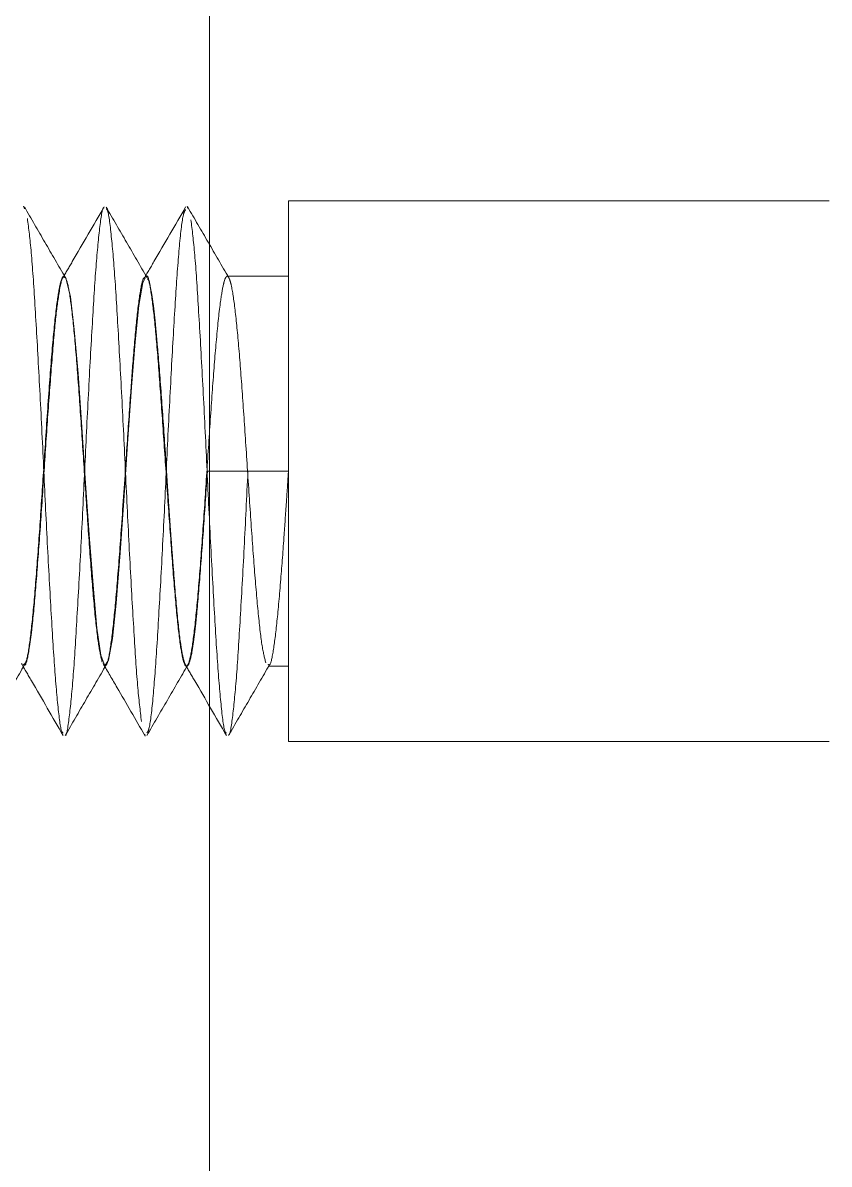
# Model space of a CAD drawing. Header units: millimetres. Extents: x 104833 to 218395, y -330386 to -125668.
# Drawn here: x 108556.8 to 108612.8, y -129229.6 to -129150.4 of the extents above; entities that cross this region are included whole.
import ezdxf

# ---------------------------------------------------------------- set-up
doc = ezdxf.new("R2010")
doc.units = ezdxf.units.MM
doc.header["$LTSCALE"] = 13
doc.linetypes.add('CENTER', pattern=[50.8, 31.75, -6.35, 6.35, -6.35])
doc.linetypes.add('HIDDEN', pattern=[9.525, 6.35, -3.175])
doc.layers.get('0').update_dxf_attribs({"color": 1, "linetype": 'CENTER'})

msp = doc.modelspace()

# ---------------------------------------------------------------- linework, layer by layer
at = {"color": 8, "linetype": 'Continuous', "lineweight": 15}
msp.add_line((108569.78, -129254.362), (108569.78, -129108.637), dxfattribs=at)
at = {"color": 7, "linetype": 'HIDDEN', "lineweight": 0}
for p, q in [((108556.941, -129163.301), (108556.882, -129163.106)), ((108568.267, -129163.283), (108568.219, -129163.112)), ((108575.253, -129200.25), (108575.253, -129162.75)), ((108612.753, -129162.75), (108575.253, -129162.75)), ((108559.719, -129167.977), (108559.681, -129167.977)), ((108565.38, -129167.977), (108565.343, -129167.977)), ((108575.253, -129167.977), (108571.005, -129167.977)), ((108572.44, -129181.5), (108569.628, -129181.5)), ((108575.253, -129181.5), (108572.44, -129181.5)), ((108562.51, -129195.022), (108562.55, -129195.022)), ((108568.169, -129195.022), (108568.211, -129195.022)), ((108573.842, -129195.022), (108575.253, -129195.022)), ((108565.323, -129199.878), (108565.287, -129199.738)), ((108575.253, -129200.25), (108612.753, -129200.25))]:
    msp.add_line(p, q, dxfattribs=at)
at = {"color": 7, "linetype": 'HIDDEN', "lineweight": 0, "flags": 128}
msp.add_lwpolyline([(108565.275, -129168.209), (108565.153, -129168.416), (108564.877, -129170.012), (108564.62, -129172.528), (108564.368, -129175.668), (108564.089, -129179.612), (108563.831, -129183.543), (108563.574, -129187.166), (108563.294, -129190.645), (108563.038, -129193.104), (108562.768, -129194.618), (108562.516, -129195.012), (108562.248, -129194.268), (108561.973, -129192.382), (108561.722, -129189.676), (108561.454, -129186.211), (108561.187, -129182.325), (108560.931, -129178.436), (108560.658, -129174.729), (108560.401, -129171.661), (108560.138, -129169.405), (108559.823, -129168.073), (108559.823, -129168.073)], dxfattribs=at)
at = {"color": 7, "linetype": 'HIDDEN', "lineweight": 0}
for points, knots in [([(108559.778, -129168.059), (108559.304, -129167.244), (108558.357, -129165.612), (108557.412, -129163.981), (108556.938, -129163.164)], [0, 0, 0, 0, 0.499734, 1, 1, 1, 1]), ([(108562.46, -129163.165), (108561.727, -129164.431), (108560.774, -129166.077), (108559.817, -129167.721), (108559.596, -129168.101)], [0, 0, 0, 0, 0.7689574, 1, 1, 1, 1]), ([(108562.459, -129163.254), (108562.448, -129163.245), (108562.351, -129163.166), (108562.155, -129164.516), (108561.888, -129167.296), (108561.637, -129171.431), (108561.36, -129176.371), (108561.103, -129181.77), (108560.843, -129187.146), (108560.567, -129192.019), (108560.318, -129196.056), (108560.047, -129198.676), (108559.863, -129199.918), (108559.774, -129199.813), (108559.771, -129199.81)], [0, 0, 0, 0, 0.013042, 0.112032, 0.210696, 0.307872, 0.407222, 0.504924, 0.602961, 0.702244, 0.79929, 0.898177, 0.996966, 1, 1, 1, 1]), ([(108565.444, -129168.065), (108564.971, -129167.25), (108564.024, -129165.62), (108563.078, -129163.988), (108562.605, -129163.172)], [0, 0, 0, 0, 0.499747, 1, 1, 1, 1]), ([(108565.059, -129198.858), (108564.967, -129198.112), (108564.786, -129196.637), (108564.537, -129192.734), (108564.264, -129187.99), (108563.998, -129182.66), (108563.746, -129177.233), (108563.469, -129172.19), (108563.214, -129167.897), (108562.952, -129164.872), (108562.74, -129163.317), (108562.631, -129163.326), (108562.607, -129163.328)], [0, 0, 0, 0, 0.1086387, 0.2148906, 0.3234379, 0.4313804, 0.5379505, 0.6468144, 0.7536769, 0.8612707, 0.9699814, 1, 1, 1, 1]), ([(108568.122, -129163.166), (108567.389, -129164.431), (108566.422, -129166.101), (108565.451, -129167.77), (108565.216, -129168.174)], [0, 0, 0, 0, 0.757355, 1, 1, 1, 1]), ([(108568.118, -129163.352), (108568.067, -129163.425), (108567.928, -129163.622), (108567.686, -129165.67), (108567.435, -129169.127), (108567.169, -129173.696), (108566.895, -129178.911), (108566.647, -129184.358), (108566.373, -129189.548), (108566.108, -129194.076), (108565.855, -129197.468), (108565.617, -129199.433), (108565.483, -129199.59), (108565.435, -129199.645)], [0, 0, 0, 0, 0.059246, 0.158648, 0.255961, 0.354511, 0.453629, 0.550644, 0.649834, 0.748245, 0.84567, 0.945078, 1, 1, 1, 1]), ([(108571.104, -129168.061), (108570.631, -129167.246), (108569.683, -129165.615), (108568.738, -129163.983), (108568.265, -129163.167)], [0, 0, 0, 0, 0.499736, 1, 1, 1, 1]), ([(108559.625, -129199.649), (108559.592, -129199.637), (108559.473, -129199.593), (108559.251, -129197.892), (108558.993, -129194.723), (108558.734, -129190.339), (108558.457, -129185.236), (108558.208, -129179.799), (108557.938, -129174.505), (108557.668, -129169.838), (108557.418, -129166.048), (108557.236, -129164.668), (108557.144, -129163.97)], [0, 0, 0, 0, 0.0413387, 0.1488666, 0.254837, 0.3607801, 0.4683133, 0.5734469, 0.680383, 0.7874585, 0.8925187, 1, 1, 1, 1]), ([(108570.952, -129199.66), (108570.922, -129199.657), (108570.807, -129199.642), (108570.59, -129198.013), (108570.329, -129194.914), (108570.073, -129190.575), (108569.796, -129185.502), (108569.545, -129180.07), (108569.277, -129174.757), (108569.005, -129170.051), (108568.756, -129166.204), (108568.574, -129164.776), (108568.483, -129164.054)], [0, 0, 0, 0, 0.0367347, 0.1447411, 0.2514098, 0.3576871, 0.4657722, 0.5714975, 0.6788248, 0.7865226, 0.8920529, 1, 1, 1, 1]), ([(108562.331, -129194.751), (108562.243, -129194.378), (108562.068, -129193.633), (108561.801, -129191.185), (108561.535, -129187.996), (108561.272, -129184.236), (108561.01, -129180.25), (108560.752, -129176.366), (108560.492, -129172.916), (108560.229, -129170.194), (108559.964, -129168.434), (108559.706, -129167.81), (108559.453, -129168.233), (108559.203, -129169.626), (108558.939, -129172.087), (108558.66, -129175.577), (108558.383, -129179.661), (108558.112, -129183.818), (108557.85, -129187.616), (108557.589, -129190.903), (108557.327, -129193.357), (108557.083, -129194.824), (108556.926, -129194.896), (108556.857, -129194.927)], [0, 0, 0, 0, 0.048074, 0.096143, 0.144181, 0.192218, 0.240254, 0.288293, 0.336404, 0.384517, 0.432633, 0.48075, 0.523398, 0.568558, 0.616641, 0.667643, 0.72156, 0.769642, 0.817723, 0.865805, 0.913887, 0.961969, 1, 1, 1, 1]), ([(108559.719, -129168.058), (108559.689, -129168.042), (108559.563, -129167.971), (108559.342, -129168.97), (108559.069, -129171.141), (108558.824, -129174.096), (108558.547, -129177.731), (108558.291, -129181.699), (108558.03, -129185.649), (108557.754, -129189.238), (108557.56, -129191.524), (108557.386, -129193.078), (108557.204, -129194.28), (108557.025, -129195.08), (108556.913, -129194.935), (108556.886, -129194.9)], [0, 0, 0, 0, 0.032106, 0.138858, 0.225626, 0.317697, 0.411836, 0.504406, 0.597296, 0.69137, 0.783317, 0.814769, 0.877241, 0.970845, 1, 1, 1, 1]), ([(108565.343, -129168.118), (108565.305, -129168.084), (108565.177, -129167.969), (108564.962, -129168.987), (108564.704, -129171.024), (108564.475, -129173.76), (108564.242, -129176.972), (108563.978, -129180.854), (108563.686, -129185.196), (108563.393, -129189.111), (108563.123, -129192.13), (108562.857, -129194.138), (108562.654, -129195.083), (108562.537, -129194.933), (108562.51, -129194.898)], [0, 0, 0, 0, 0.038859, 0.131832, 0.224795, 0.313994, 0.385988, 0.478562, 0.591619, 0.68886, 0.781217, 0.875266, 0.970869, 1, 1, 1, 1]), ([(108569.628, -129181.5), (108569.542, -129182.813), (108569.369, -129185.46), (108569.093, -129189.072), (108568.914, -129191.182), (108568.802, -129192.27), (108568.713, -129193.048), (108568.544, -129194.238), (108568.35, -129194.967), (108568.199, -129195.049), (108568.125, -129194.965), (108568.088, -129194.892), (108568.069, -129194.847), (108568.06, -129194.823), (108568.055, -129194.81), (108568.053, -129194.804), (108568.052, -129194.801), (108568.051, -129194.799), (108568.051, -129194.798), (108568.051, -129194.798), (108568.051, -129194.798), (108568.051, -129194.797), (108568.051, -129194.797), (108568.051, -129194.797), (108568.051, -129194.797), (108568.05, -129194.795), (108568.048, -129194.79), (108568.041, -129194.772), (108568.018, -129194.704), (108567.93, -129194.404), (108567.755, -129193.478), (108567.517, -129191.349), (108567.303, -129188.704), (108567.145, -129186.607), (108567.065, -129185.501), (108567.026, -129184.939), (108567.006, -129184.656), (108566.996, -129184.514), (108566.991, -129184.443), (108566.988, -129184.407), (108566.987, -129184.389), (108566.986, -129184.38), (108566.986, -129184.376), (108566.986, -129184.374), (108566.986, -129184.373), (108566.986, -129184.372), (108566.986, -129184.372), (108566.986, -129184.372), (108566.986, -129184.371), (108566.985, -129184.359), (108566.983, -129184.326), (108566.976, -129184.224), (108566.953, -129183.886), (108566.87, -129182.634), (108566.708, -129180.098), (108566.465, -129176.56), (108566.241, -129173.657), (108566.09, -129171.947), (108566.016, -129171.181), (108565.978, -129170.822), (108565.96, -129170.649), (108565.951, -129170.564), (108565.946, -129170.522), (108565.944, -129170.501), (108565.943, -129170.491), (108565.942, -129170.486), (108565.942, -129170.483), (108565.942, -129170.482), (108565.941, -129170.481), (108565.941, -129170.481), (108565.941, -129170.481), (108565.941, -129170.481), (108565.941, -129170.481), (108565.939, -129170.456), (108565.931, -129170.388), (108565.905, -129170.174), (108565.818, -129169.482), (108565.644, -129168.482), (108565.484, -129167.832), (108565.389, -129168.013), (108565.38, -129168.03)], [0, 0, 0, 0, 0.06176, 0.12444, 0.185715, 0.193484, 0.206499, 0.248208, 0.310036, 0.341028, 0.356534, 0.364288, 0.368165, 0.370103, 0.371073, 0.371557, 0.3718, 0.371921, 0.371981, 0.372012, 0.372027, 0.372034, 0.372038, 0.37204, 0.372041, 0.372042, 0.372522, 0.373462, 0.376722, 0.388761, 0.434832, 0.496707, 0.558354, 0.589789, 0.605517, 0.613383, 0.617316, 0.619282, 0.620266, 0.620757, 0.621003, 0.621126, 0.621187, 0.621218, 0.621234, 0.621241, 0.621245, 0.621247, 0.621248, 0.621249, 0.621832, 0.62285, 0.626192, 0.638095, 0.682704, 0.744963, 0.80681, 0.837813, 0.853323, 0.86108, 0.864958, 0.866897, 0.867867, 0.868352, 0.868594, 0.868715, 0.868776, 0.868806, 0.868821, 0.868829, 0.868833, 0.868835, 0.868835, 0.868836, 0.870792, 0.874434, 0.886773, 0.931598, 0.993581, 1, 1, 1, 1]), ([(108573.676, -129194.792), (108573.588, -129194.439), (108573.411, -129193.734), (108573.142, -129191.333), (108572.874, -129188.178), (108572.609, -129184.436), (108572.347, -129180.45), (108572.089, -129176.55), (108571.831, -129173.069), (108571.568, -129170.305), (108571.346, -129168.794), (108571.19, -129168.223), (108571.111, -129168.061), (108571.071, -129168.012), (108571.052, -129167.995), (108571.042, -129167.989), (108571.037, -129167.986), (108571.034, -129167.985), (108571.033, -129167.984), (108571.032, -129167.984), (108571.032, -129167.984), (108571.032, -129167.984), (108571.032, -129167.984), (108571.032, -129167.984), (108571.032, -129167.984), (108571.032, -129167.984), (108571.032, -129167.984), (108571.014, -129167.976), (108570.971, -129167.975), (108570.872, -129168.083), (108570.721, -129168.552), (108570.501, -129169.864), (108570.245, -129172.327), (108569.979, -129175.765), (108569.72, -129179.6), (108569.458, -129183.601), (108569.192, -129187.424), (108568.923, -129190.741), (108568.654, -129193.271), (108568.389, -129194.8), (108568.128, -129195.202), (108567.871, -129194.441), (108567.614, -129192.579), (108567.351, -129189.77), (108567.084, -129186.256), (108566.81, -129182.322), (108566.538, -129178.319), (108566.276, -129174.616), (108566.024, -129171.482), (108565.767, -129169.287), (108565.574, -129168.161), (108565.467, -129168.155), (108565.449, -129168.155)], [0, 0, 0, 0, 0.03207, 0.064141, 0.09618, 0.128218, 0.160254, 0.192289, 0.22437, 0.256452, 0.288536, 0.304622, 0.312671, 0.316696, 0.318708, 0.319714, 0.320218, 0.320469, 0.320595, 0.320658, 0.320689, 0.320705, 0.320713, 0.320717, 0.320719, 0.32072, 0.32072, 0.320721, 0.326957, 0.337618, 0.356085, 0.382333, 0.417022, 0.448962, 0.481029, 0.513109, 0.54519, 0.577274, 0.609299, 0.64132, 0.673339, 0.705356, 0.737456, 0.769562, 0.801669, 0.83378, 0.866251, 0.898235, 0.929881, 0.961904, 0.99393, 1, 1, 1, 1]), ([(108572.44, -129181.5), (108572.354, -129183.287), (108572.182, -129186.888), (108571.905, -129191.795), (108571.655, -129195.882), (108571.386, -129198.581), (108571.197, -129199.875), (108571.105, -129199.784), (108571.098, -129199.778)], [0, 0, 0, 0, 0.196102, 0.395117, 0.589686, 0.787617, 0.985775, 1, 1, 1, 1]), ([(108575.253, -129181.5), (108575.253, -129181.5), (108575.252, -129181.504), (108575.251, -129181.516), (108575.249, -129181.56), (108575.237, -129181.728), (108575.193, -129182.384), (108575.096, -129183.829), (108574.93, -129186.243), (108574.709, -129189.215), (108574.456, -129192.072), (108574.198, -129194.085), (108573.994, -129195.055), (108573.874, -129194.923), (108573.842, -129194.888)], [0, 0, 0, 0, 0.000056, 0.000494, 0.001712, 0.00632, 0.024221, 0.094734, 0.211446, 0.374206, 0.559724, 0.745231, 0.931443, 1, 1, 1, 1]), ([(108554.111, -129199.83), (108554.584, -129199.014), (108555.529, -129197.382), (108556.476, -129195.751), (108556.949, -129194.936)], [0, 0, 0, 0, 0.50026, 1, 1, 1, 1]), ([(108556.733, -129194.845), (108556.965, -129195.243), (108557.932, -129196.905), (108558.895, -129198.568), (108559.628, -129199.833)], [0, 0, 0, 0, 0.239656, 1, 1, 1, 1]), ([(108559.771, -129199.833), (108560.244, -129199.017), (108561.19, -129197.385), (108562.137, -129195.753), (108562.611, -129194.938)], [0, 0, 0, 0, 0.500277, 1, 1, 1, 1]), ([(108562.396, -129194.847), (108562.72, -129195.403), (108563.686, -129197.064), (108564.649, -129198.726), (108565.289, -129199.831)], [0, 0, 0, 0, 0.335275, 1, 1, 1, 1]), ([(108565.432, -129199.836), (108565.905, -129199.02), (108566.851, -129197.387), (108567.798, -129195.756), (108568.272, -129194.94)], [0, 0, 0, 0, 0.500282, 1, 1, 1, 1]), ([(108568.106, -129194.927), (108568.321, -129195.297), (108569.273, -129196.933), (108570.221, -129198.57), (108570.954, -129199.835)], [0, 0, 0, 0, 0.226722, 1, 1, 1, 1]), ([(108571.098, -129199.83), (108571.571, -129199.014), (108572.516, -129197.383), (108573.463, -129195.753), (108573.936, -129194.938)], [0, 0, 0, 0, 0.500236, 1, 1, 1, 1])]:
    msp.add_open_spline(points, degree=3, knots=knots, dxfattribs=at)

doc.saveas('drawing.dxf')
